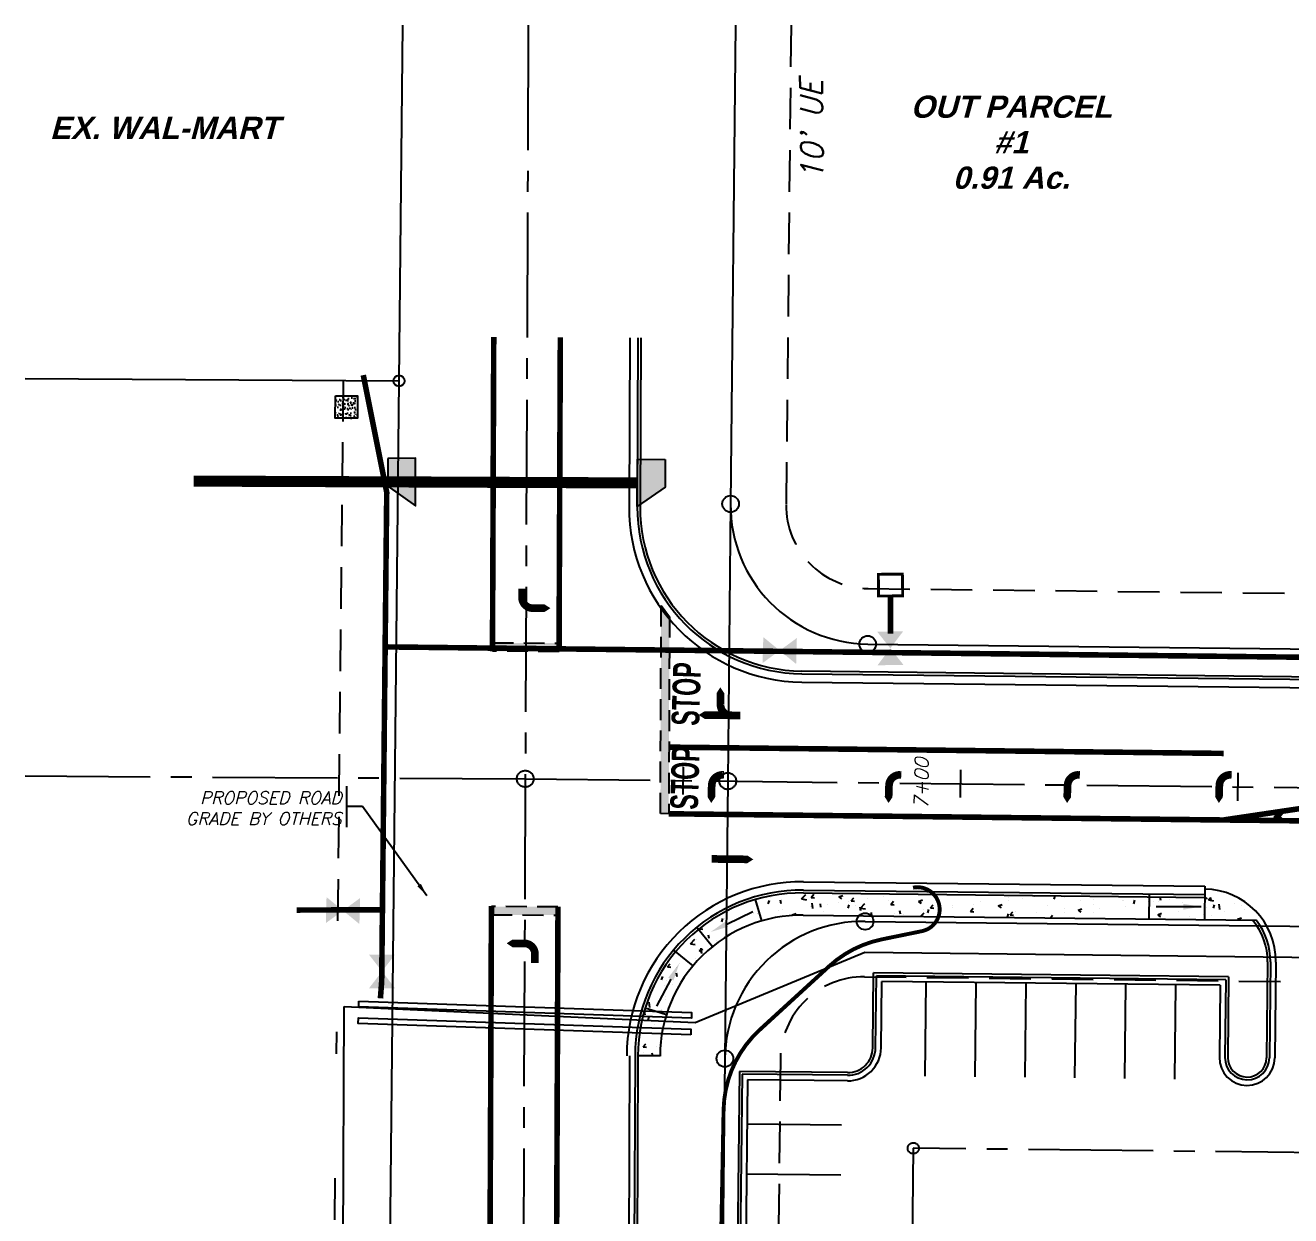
# Model space of a CAD drawing. Header units: feet. Extents: x 2168824 to 2169426, y 1509567 to 1510102.
# Drawn here: x 2168824.1 to 2169052.2, y 1509832.8 to 1510047.3 of the extents above; entities that cross this region are included whole.
import ezdxf
from ezdxf.enums import TextEntityAlignment as Align

# ---------------------------------------------------------------- set-up
doc = ezdxf.new("R2010")
doc.units = ezdxf.units.FT
doc.header["$LTSCALE"] = 30
doc.header["$MEASUREMENT"] = 0
for name, pattern in [('CENTER2', [1.125, 0.75, -0.125, 0.125, -0.125]), ('HIDDEN', [0.375, 0.25, -0.125]), ('HIDDEN2', [0.1875, 0.125, -0.0625])]:
    doc.linetypes.add(name, pattern=pattern)
for name, color, linetype in [('1_CONTOURS_MINOR', 1, 'Continuous'), ('1_DRLINE', 1, 'MA_DRAINAGE_LINE'), ('1_DRSTRUCTURE', 11, 'Continuous'), ('1_DRTXT', 1, 'Continuous'), ('3_STRIPE', 252, 'Continuous'), ('4_BNDLINE', 3, 'Continuous'), ('4_CENTERLINE', 9, 'CENTER2'), ('4_CURB', 6, 'Continuous'), ('4_EASELINE', 6, 'HIDDEN'), ('4_LOT_NO', 1, 'Continuous'), ('6_EX_UT_POWER_UG', 9, 'MA_EX_UGE_LINE'), ('6_EX_WATER', 252, 'MA_EX_WATER_LINE'), ('7_EX_CONC_HATCH', 252, 'Continuous'), ('7_EX_CURB', 9, 'Continuous'), ('7_EX_PVMT_STRIPE', 252, 'HIDDEN2'), ('8_STATIONS', 6, 'Continuous')]:
    doc.layers.add(name, color=color, linetype=linetype)
doc.styles.add('ROMANS', font='romans.shx', dxfattribs={"oblique": 15})
doc.styles.add('ROMANS15', font='romans.shx', dxfattribs={"oblique": 14.999978})
doc.styles.add('SANSARIF', font='sanssb__.ttf', dxfattribs={"oblique": 15})
doc.linetypes.add('MA_DRAINAGE_LINE', pattern='A,0.4,-0.2,["SD",ROMANS,S=0.1,R=0,X=-0.1,Y=-0.05],-0.2', length=0.8)
doc.linetypes.add('MA_EX_UGE_LINE', pattern='A,0.3,-0.1,["EX UGE",ROMANS,S=0.1,R=0,X=-0.05,Y=-0.05],-0.6', length=1)
doc.linetypes.add('MA_EX_WATER_LINE', pattern='A,0.3,-0.2,["EX W",ROMANS,S=0.1,R=0,X=-0.05,Y=-0.05],-0.5', length=1)
doc.dimstyles.new('1_SCALE', dxfattribs={"dimscale": 30, "dimtxt": 0.08, "dimasz": 0.08, "dimexe": 0.05, "dimexo": 0.05, "dimgap": 0.02, "dimtad": 1, "dimdec": 0, "dimzin": 0, "dimdsep": 46, "dimtxsty": 'ROMANS15', "dimcen": 0.09, "dimclrd": 256, "dimclre": 256, "dimclrt": 256, "dimaunit": 1, "dimazin": 0, "dimtfac": 1, "dimtdec": 0, "dimtmove": 2, "dimatfit": 0, "dimfxl": 0, "dimtolj": 1, "dimtzin": 0, "dimlwd": -1, "dimlwe": -1, "dimarcsym": 0})

msp = doc.modelspace()

# ---------------------------------------------------------------- hatches: boundary and pattern name
at = {"layer": '1_DRSTRUCTURE'}
for points in [[(2168889.52, 1509969.26), (2168889.49, 1509964.26), (2168894.47, 1509960.73), (2168894.5, 1509969.31)], [(2168939.48, 1509969.06), (2168939.47, 1509964.06), (2168934.47, 1509960.57), (2168934.5, 1509969.14)]]:
    msp.add_hatch(color=256, dxfattribs=at).paths.add_polyline_path(points)
at = {"layer": '4_CURB'}
h = msp.add_hatch(dxfattribs=at)
h.set_pattern_fill('AR-CONC', color=256, scale=0.25, style=0)
h.set_pattern_definition([(50, (0, 0), (1.7931504565, -0.15688033746), [0.1875, -2.0625]), (355, (0, 0), (-0.346878334, 1.8804803343), [0.15, -1.65]), (100.4514, (0.1494, -0.013), (1.4462734543, 1.7235988552), [0.159350475, -1.75285528]), (46.1842, (0, 0.5), (2.6681026216, -0.4137975358), [0.28125, -3.09375]), (96.6356, (0.2223, 0.4655), (2.3366567639, 2.4352946773), [0.23902572, -2.6292825]), (351.1842, (0, 0.5), (2.3366548628, 2.4352965023), [0.225, -2.475]), (21, (0.25, 0.375), (1.4922676303, -1.0065472267), [0.1875, -2.0625]), (326, (0.25, 0.375), (0.6082883298, 1.8128751126), [0.15, -1.65]), (71.4514, (0.3744, 0.2911), (2.1005565715, 0.8063262418), [0.159350475, -1.75285528]), (37.5, (0, 0), (0.0303996383, 0.83223463458), [0, -1.63, 0, -1.675, 0, -1.65625]), (7.5, (0, 0), (0.6576738436, 0.9860292797), [0, -0.955, 0, -1.5925, 0, -0.63125]), (327.5, (-0.5575, 0), (1.33455609043, -0.05638717934), [0, -0.625, 0, -1.95, 0, -2.5875]), (317.5, (-0.8075, 0), (1.45796542336, 0.25026245583), [0, -0.8125, 0, -1.295, 0, -1.8375])])
h.paths.add_polyline_path([(2168880.05, 1509980.55), (2168884.05, 1509980.52), (2168884.03, 1509976.52), (2168880.03, 1509976.55)])
at = {"layer": '6_EX_WATER', "ltscale": 0.7}
h = msp.add_hatch(color=256, dxfattribs=at)
h.paths.add_polyline_path([(2168960.14, 1509934.63), (2168957.05, 1509932.38), (2168957.18, 1509937.06)])
h.paths.add_polyline_path([(2168960.14, 1509934.63), (2168963.1, 1509932.21), (2168963.23, 1509936.89)])
h = msp.add_hatch(color=256, dxfattribs=at)
h.paths.add_polyline_path([(2168980.08, 1509935.04), (2168982.45, 1509932.04), (2168977.77, 1509931.98)])
h.paths.add_polyline_path([(2168980.08, 1509935.04), (2168982.38, 1509938.09), (2168977.7, 1509938.04)])
h = msp.add_hatch(color=256, dxfattribs=at)
h.paths.add_polyline_path([(2168881.41, 1509887.76), (2168878.32, 1509885.5), (2168878.45, 1509890.18)])
h.paths.add_polyline_path([(2168881.41, 1509887.76), (2168884.37, 1509885.34), (2168884.5, 1509890.02)])
h = msp.add_hatch(color=256, dxfattribs=at)
h.paths.add_polyline_path([(2168888.45, 1509876.79), (2168886.1, 1509879.82), (2168890.78, 1509879.83)])
h.paths.add_polyline_path([(2168888.45, 1509876.79), (2168886.11, 1509873.76), (2168890.79, 1509873.77)])
at = {"layer": '7_EX_PVMT_STRIPE'}
for points in [[(2168938.63, 1509905.23), (2168938.78, 1509942.76), (2168940.27, 1509940.74), (2168940.13, 1509905.21)], [(2168920.37, 1509935.97), (2168920.36, 1509934.47), (2168908.36, 1509934.52), (2168908.37, 1509936.02)], [(2168920.17, 1509886.94), (2168920.17, 1509888.44), (2168908.17, 1509888.49), (2168908.17, 1509886.99)]]:
    msp.add_hatch(color=256, dxfattribs=at).paths.add_polyline_path(points)

# ---------------------------------------------------------------- linework, layer by layer
at = {"layer": '1_CONTOURS_MINOR', "elevation": 737}
msp.add_lwpolyline([(2168984.17, 1509891.89, 0.7, 0.7, -1), (2168985.77, 1509884.05, 0.7, 0.7, 0), (2168978.55, 1509882.57, 0.7, 0.7, 0.135837), (2168969.05, 1509877.73, 0.7, 0.7, 0), (2168956.51, 1509866.24, 0.7, 0.7, 0.205297), (2168950.02, 1509851.87, 0.7, 0.7, 0), (2168949.47, 1509823.13, 0.7, 0.7, 0.085976), (2168950.51, 1509816.39, 0.7, 0.7, 0), (2168953.78, 1509806.65, 0.7, 0.7, 0), (2168952.59, 1509789.56, 0.7, 0.7, 0)], format="xyseb", dxfattribs=at)
at = {"layer": '1_DRLINE', "const_width": 2}
for points in [[(2168894.48, 1509965.02), (2168854.49, 1509965.18)], [(2168894.48, 1509965.02), (2168934.48, 1509964.85)]]:
    msp.add_lwpolyline(points, dxfattribs=at)
at = {"layer": '1_DRSTRUCTURE', "linetype": 'Continuous'}
for points in [[(2168889.52, 1509969.26), (2168889.49, 1509964.26), (2168894.47, 1509960.73), (2168894.5, 1509969.31)], [(2168939.48, 1509969.06), (2168939.47, 1509964.06), (2168934.47, 1509960.57), (2168934.5, 1509969.14)]]:
    msp.add_lwpolyline(points, close=True, dxfattribs=at)
at = {"layer": '1_DRTXT'}
msp.add_line((2168882.07, 1509910.21), (2168882.07, 1509902.8), dxfattribs=at)
at = {"layer": '3_STRIPE'}
for p, q in [((2168986.36, 1509857.9), (2168986.55, 1509874.9)), ((2168995.36, 1509857.8), (2168995.55, 1509874.8)), ((2169004.36, 1509857.7), (2169004.55, 1509874.7)), ((2169013.36, 1509857.6), (2169013.55, 1509874.6)), ((2169022.36, 1509857.5), (2169022.55, 1509874.49)), ((2169031.35, 1509857.39), (2169031.55, 1509874.39)), ((2168971.26, 1509849.07), (2168954.26, 1509849.26)), ((2168971.16, 1509840.07), (2168954.16, 1509840.26))]:
    msp.add_line(p, q, dxfattribs=at)
at = {"layer": '4_BNDLINE'}
for p, q in [((2168891.51, 1509983.25), (2168892.18, 1510047.34)), ((2168952.18, 1510047.34), (2168951.28, 1509961.07)), ((2168824.15, 1509983.67), (2168891.51, 1509983.25)), ((2168888.08, 1509652), (2168891.51, 1509983.25)), ((2168951.28, 1509961.07), (2168950.77, 1509911.1)), ((2168976, 1509935.81), (2169121.02, 1509934.18)), ((2168950.77, 1509911.1), (2168950.25, 1509861.08)), ((2168975.53, 1509885.81), (2169308.99, 1509882.06)), ((2168950.25, 1509861.08), (2168948.08, 1509651.32))]:
    msp.add_line(p, q, dxfattribs=at)
for centre, radius in [((2168891.51, 1509983.25), 1), ((2168951.28, 1509961.07), 1.5), ((2168976, 1509935.81), 1.5), ((2168975.53, 1509885.81), 1.5), ((2168950.25, 1509861.08), 1.5)]:
    msp.add_circle(centre, radius, dxfattribs=at)
for centre, start, end in [((2168976.28, 1509960.81), 179.4064, 269.3544), ((2168975.25, 1509860.82), 89.3544, 179.4064)]:
    msp.add_arc(centre, 25, start, end, dxfattribs=at)
at = {"layer": '4_CENTERLINE'}
for p, q in [((2168914.82, 1510047.34), (2168912.9, 1509576.04)), ((2168824.15, 1509912.02), (2168914.27, 1509911.51)), ((2168914.27, 1509911.51), (2169354.74, 1509906.54)), ((2168984.21, 1509844.92), (2168983.51, 1509782.93)), ((2169061.21, 1509844.06), (2168984.21, 1509844.92))]:
    msp.add_line(p, q, dxfattribs=at)
for centre, radius in [((2168914.27, 1509911.51), 1.5), ((2168950.77, 1509911.1), 1.5), ((2168984.21, 1509844.92), 1)]:
    msp.add_circle(centre, radius, dxfattribs=at)
at = {"layer": '4_CURB'}
for p, q in [((2169026.73, 1509890.74), (2169026.68, 1509886.24)), ((2169036.75, 1509892.13), (2169036.68, 1509886.13)), ((2169048.09, 1509878.5), (2169047.9, 1509861.21)), ((2169048.59, 1509878.49), (2169048.4, 1509861.2)), ((2169049.59, 1509878.48), (2169049.4, 1509861.19)), ((2168976.91, 1509863.01), (2168977.07, 1509876.51)), ((2169041.06, 1509875.79), (2168977.07, 1509876.51)), ((2168977.41, 1509863), (2168977.56, 1509876)), ((2169040.56, 1509875.29), (2168977.56, 1509876)), ((2168978.41, 1509862.99), (2168978.55, 1509874.99)), ((2169039.55, 1509874.3), (2168978.55, 1509874.99)), ((2169040.56, 1509875.29), (2169040.4, 1509861.29)), ((2169041.06, 1509875.79), (2169040.9, 1509861.29)), ((2169039.55, 1509874.3), (2169039.4, 1509861.3)), ((2168933.06, 1509861.57), (2168932.32, 1509679.31)), ((2168934.06, 1509861.56), (2168933.32, 1509679.31)), ((2168934.56, 1509861.56), (2168933.82, 1509679.31)), ((2168952.87, 1509858.78), (2168951.94, 1509776.78)), ((2168972.36, 1509858.56), (2168952.87, 1509858.78)), ((2168953.36, 1509858.27), (2168952.45, 1509777.28)), ((2168972.36, 1509858.06), (2168953.36, 1509858.27)), ((2168954.35, 1509857.26), (2168953.46, 1509778.27)), ((2168972.35, 1509857.06), (2168954.35, 1509857.26))]:
    msp.add_line(p, q, dxfattribs=at)
msp.add_lwpolyline([(2168880.05, 1509980.55), (2168884.05, 1509980.52), (2168884.03, 1509976.52), (2168880.03, 1509976.55)], close=True, dxfattribs=at)
for centre, radius, start, end in [((2169036.59, 1509878.63), 13, 359.3544, 89.3544), ((2169036.59, 1509878.63), 11.5, 359.3544, 40.0601), ((2169036.59, 1509878.63), 12, 359.3544, 38.0365), ((2168972.41, 1509863.06), 4.5, 269.3543, 359.3544), ((2168972.41, 1509863.06), 6, 269.3543, 359.3544), ((2168972.41, 1509863.06), 5, 269.3543, 359.3544), ((2169044.4, 1509861.25), 5, 179.3544, 359.3544), ((2169044.4, 1509861.25), 4, 179.3544, 359.3544), ((2169044.4, 1509861.25), 3.5, 179.3544, 359.3544)]:
    msp.add_arc(centre, radius, start, end, dxfattribs=at)
at = {"layer": '4_EASELINE'}
for p, q in [((2168962.18, 1510047.34), (2168961.28, 1509960.97)), ((2168880.5, 1509885.93), (2168881.51, 1509983.35)), ((2168976.11, 1509945.81), (2169406.15, 1509940.97)), ((2168975.42, 1509875.82), (2169405.37, 1509870.97)), ((2168880.25, 1509861.93), (2168880.3, 1509865.93)), ((2168960.25, 1509860.97), (2168958.07, 1509651.21)), ((2168878.08, 1509652.05), (2168880.05, 1509841.93))]:
    msp.add_line(p, q, dxfattribs=at)
for centre, start, end in [((2168976.28, 1509960.81), 179.4064, 269.3544), ((2168975.25, 1509860.82), 89.3544, 179.4064)]:
    msp.add_arc(centre, 15, start, end, dxfattribs=at)
at = {"layer": '6_EX_UT_POWER_UG'}
for p, q in [((2168944.9, 1509867.6), (2168975.47, 1509880.25)), ((2168975.47, 1509880.25), (2169119.69, 1509878.63)), ((2168880.81, 1509676.14), (2168881.6, 1509870.48)), ((2168881.6, 1509870.48), (2168885.6, 1509870.3)), ((2168885.6, 1509870.3), (2168944.9, 1509867.6))]:
    msp.add_line(p, q, dxfattribs=at)
at = {"layer": '6_EX_UT_POWER_UG', "linetype": 'Continuous'}
for points in [[(2168884.28, 1509871.41), (2168944.25, 1509869.37), (2168944.21, 1509868.37), (2168884.25, 1509870.41)], [(2168944.11, 1509865.37), (2168884.15, 1509867.41), (2168884.18, 1509868.41), (2168944.14, 1509866.37)]]:
    msp.add_lwpolyline(points, close=True, dxfattribs=at)
at = {"layer": '6_EX_WATER', "const_width": 1}
for points in [[(2168888.46, 1509881.87), (2168889.3, 1509963.16), (2168885.07, 1509984.29)], [(2168873.07, 1509887.85), (2168888.52, 1509887.91)], [(2168888.16, 1509871.94), (2168888.39, 1509875.02), (2168888.46, 1509881.87)]]:
    msp.add_lwpolyline(points, dxfattribs=at)
at = {"layer": '6_EX_WATER', "const_width": 0.5}
msp.add_lwpolyline([(2168982.29, 1509944.5), (2168977.95, 1509944.47), (2168977.93, 1509948.39), (2168982.26, 1509948.41)], close=True, dxfattribs=at)
at = {"layer": '6_EX_WATER', "ltscale": 0.75, "const_width": 1}
msp.add_lwpolyline([(2168980.12, 1509937.66), (2168980.12, 1509944.6)], dxfattribs=at)
at = {"layer": '6_EX_WATER', "const_width": 1, "flags": 128}
msp.add_lwpolyline([(2168889.02, 1509935.29), (2169089.6, 1509933.03, -0.112016), (2169142.41, 1509930.33), (2169174.73, 1509927.38, 0.019948), (2169182.37, 1509926.99)], format="xyb", dxfattribs=at)
at = {"layer": '7_EX_CONC_HATCH'}
for p, q in [((2168964.05, 1509889.86), (2168964.83, 1509890.67)), ((2168965.82, 1509890.12), (2168966.3, 1509890.7)), ((2168970.79, 1509890.21), (2168971.49, 1509890.48)), ((2168980.99, 1509890.61), (2168980.99, 1509890.61)), ((2168981.38, 1509890.57), (2168981.38, 1509890.57)), ((2168985.55, 1509890.61), (2168985.55, 1509890.61)), ((2169000.75, 1509890.49), (2169000.75, 1509890.49)), ((2169007.75, 1509890.44), (2169007.75, 1509890.44)), ((2169009.6, 1509889.8), (2169009.8, 1509890.41)), ((2168958.08, 1509888.98), (2168958.28, 1509889.58)), ((2168958.4, 1509890.1), (2168958.4, 1509890.1)), ((2168960.4, 1509888.99), (2168960.29, 1509889.61)), ((2168964.05, 1509889.86), (2168964.94, 1509889.72)), ((2168965.62, 1509888.52), (2168965.62, 1509888.52)), ((2168965.82, 1509890.12), (2168966.42, 1509890.07)), ((2168966.11, 1509888.13), (2168966, 1509889.08)), ((2168966.27, 1509888.58), (2168966.27, 1509888.58)), ((2168967.57, 1509888.36), (2168967.46, 1509888.99)), ((2168968.77, 1509888.91), (2168968.77, 1509888.91)), ((2168970.79, 1509890.21), (2168971.29, 1509889.88)), ((2168970.81, 1509889.27), (2168970.81, 1509889.27)), ((2168972.45, 1509888.18), (2168972.65, 1509888.78)), ((2168972.56, 1509889.41), (2168972.56, 1509889.41)), ((2168972.99, 1509889.49), (2168973.47, 1509890.07)), ((2168972.99, 1509889.49), (2168973.59, 1509889.44)), ((2168973.88, 1509888.6), (2168973.88, 1509888.6)), ((2168974.75, 1509887.73), (2168974.63, 1509888.36)), ((2168974.72, 1509888.2), (2168975.5, 1509889.02)), ((2168974.72, 1509888.21), (2168975.61, 1509888.07)), ((2168975.94, 1509889.97), (2168975.94, 1509889.97)), ((2168978.87, 1509890.24), (2168978.87, 1509890.24)), ((2168979.71, 1509889.6), (2168979.71, 1509889.6)), ((2168980.16, 1509888.87), (2168980.64, 1509889.44)), ((2168980.16, 1509888.87), (2168980.76, 1509888.81)), ((2168985.16, 1509889.41), (2168985.86, 1509889.68)), ((2168985.16, 1509889.41), (2168985.66, 1509889.08)), ((2168987.34, 1509888.24), (2168987.82, 1509888.81)), ((2168987.34, 1509888.24), (2168987.93, 1509888.19)), ((2168991.2, 1509888.74), (2168991.2, 1509888.74)), ((2168991.35, 1509888.29), (2168991.35, 1509888.29)), ((2168994.51, 1509887.61), (2168994.99, 1509888.19)), ((2168995.14, 1509888.79), (2168995.14, 1509888.79)), ((2168996.25, 1509889.38), (2168996.25, 1509889.38)), ((2168999.53, 1509888.61), (2169000.23, 1509888.88)), ((2168999.54, 1509888.61), (2169000.03, 1509888.28)), ((2169001.45, 1509890.13), (2169001.45, 1509890.13)), ((2169001.45, 1509889.62), (2169001.45, 1509889.62)), ((2169003.96, 1509889.95), (2169003.96, 1509889.95)), ((2169006.09, 1509890.26), (2169006.09, 1509890.26)), ((2169008.46, 1509888.64), (2169008.46, 1509888.64)), ((2169011.43, 1509890.04), (2169011.43, 1509890.04)), ((2169011.51, 1509888.14), (2169011.51, 1509888.14)), ((2169014.29, 1509889.64), (2169014.29, 1509889.64)), ((2169016.7, 1509888.89), (2169016.7, 1509888.89)), ((2169016.77, 1509889.81), (2169016.77, 1509889.81)), ((2169017.72, 1509888.16), (2169017.72, 1509888.16)), ((2169021.84, 1509889.6), (2169021.84, 1509889.6)), ((2169022.11, 1509889.59), (2169022.11, 1509889.59)), ((2169022.52, 1509888.45), (2169022.52, 1509888.45)), ((2169023.97, 1509889), (2169024.17, 1509889.61)), ((2169024.04, 1509888.99), (2169024.04, 1509888.99)), ((2169026.54, 1509889.32), (2169026.54, 1509889.32)), ((2169027.44, 1509889.36), (2169027.44, 1509889.36)), ((2169028.35, 1509889.45), (2169028.35, 1509889.45)), ((2169028.82, 1509889.59), (2169028.74, 1509890.22)), ((2169030.33, 1509889.82), (2169030.33, 1509889.82)), ((2169032.78, 1509889.14), (2169032.78, 1509889.14)), ((2169036.85, 1509890.12), (2169037.18, 1509889.9)), ((2169037.1, 1509888.36), (2169037.1, 1509888.36)), ((2169037.43, 1509889.67), (2169037.86, 1509890.11)), ((2169037.43, 1509889.67), (2169038.32, 1509889.53)), ((2169037.91, 1509889.61), (2169037.82, 1509890.11)), ((2169038.12, 1509888.91), (2169038.12, 1509888.91)), ((2169038.34, 1509888.2), (2169038.54, 1509888.81)), ((2169039.49, 1509887.94), (2169039.38, 1509888.89)), ((2169042.15, 1509889), (2169042.15, 1509889)), ((2169043.46, 1509888.69), (2169043.46, 1509888.69)), ((2168949.68, 1509885.75), (2168949.88, 1509886.36)), ((2168950.24, 1509886.42), (2168950.24, 1509886.42)), ((2168950.76, 1509887.41), (2168950.76, 1509887.41)), ((2168952.87, 1509886.07), (2168952.87, 1509886.07)), ((2168953.66, 1509886.92), (2168953.66, 1509886.92)), ((2168955.43, 1509887.17), (2168955.43, 1509887.17)), ((2168956.1, 1509887.18), (2168956.1, 1509887.18)), ((2168956.16, 1509887.25), (2168956.16, 1509887.25)), ((2168959.95, 1509887.75), (2168959.95, 1509887.75)), ((2168960.56, 1509887.88), (2168960.56, 1509887.88)), ((2168961.44, 1509886.96), (2168961.44, 1509886.96)), ((2168962.39, 1509886.99), (2168963.09, 1509887.26)), ((2168962.39, 1509886.99), (2168962.53, 1509886.9)), ((2168968.05, 1509887.6), (2168968.05, 1509887.6)), ((2168976.74, 1509886.8), (2168976.67, 1509887.42)), ((2168980.87, 1509887.28), (2168980.87, 1509887.28)), ((2168981.92, 1509887.11), (2168981.8, 1509887.73)), ((2168982.53, 1509887.13), (2168982.53, 1509887.13)), ((2168985.54, 1509886.7), (2168986.18, 1509887.36)), ((2168986.07, 1509888.03), (2168986.07, 1509888.03)), ((2168986.82, 1509887.38), (2168987.03, 1509887.98)), ((2168988.85, 1509887.96), (2168988.85, 1509887.96)), ((2168989.06, 1509886.66), (2168988.98, 1509887.1)), ((2168994.51, 1509887.61), (2168995.11, 1509887.56)), ((2168996.8, 1509886.64), (2168996.8, 1509886.64)), ((2169001.19, 1509886.58), (2169001.4, 1509887.18)), ((2169001.32, 1509886.8), (2169001.32, 1509886.8)), ((2169001.68, 1509886.98), (2169002.16, 1509887.56)), ((2169001.68, 1509886.98), (2169002.28, 1509886.93)), ((2169002.63, 1509887.64), (2169002.63, 1509887.64)), ((2169005.11, 1509886.5), (2169005.11, 1509886.5)), ((2169006.46, 1509887.5), (2169006.46, 1509887.5)), ((2169008.92, 1509886.44), (2169009.33, 1509886.93)), ((2169010.86, 1509886.45), (2169010.86, 1509886.45)), ((2169011.43, 1509887.33), (2169011.43, 1509887.33)), ((2169013.91, 1509887.81), (2169014.61, 1509888.08)), ((2169013.91, 1509887.81), (2169014.4, 1509887.48)), ((2169013.93, 1509887.66), (2169013.93, 1509887.66)), ((2169015.76, 1509886.36), (2169015.77, 1509886.38)), ((2169016.69, 1509887.45), (2169016.69, 1509887.45)), ((2169026.77, 1509886.91), (2169026.77, 1509886.91)), ((2169028.28, 1509887.01), (2169028.98, 1509887.28)), ((2169028.28, 1509887.01), (2169028.78, 1509886.68)), ((2169031.96, 1509887.66), (2169031.96, 1509887.66)), ((2169034.01, 1509886.71), (2169034.01, 1509886.71)), ((2169036.52, 1509887.04), (2169036.52, 1509887.04)), ((2169038, 1509886.95), (2169038, 1509886.95)), ((2169040.3, 1509887.54), (2169040.3, 1509887.54)), ((2169042.65, 1509886.21), (2169043.35, 1509886.48)), ((2169042.65, 1509886.21), (2169042.88, 1509886.06)), ((2169043.84, 1509887.95), (2169043.84, 1509887.95)), ((2168944.72, 1509883.6), (2168944.72, 1509883.6)), ((2168945.69, 1509884.48), (2168945.78, 1509884.6)), ((2168945.69, 1509884.48), (2168946.29, 1509884.43)), ((2168950.55, 1509884.6), (2168950.55, 1509884.6)), ((2168944.03, 1509881.77), (2168944.81, 1509882.59)), ((2168944.03, 1509881.77), (2168944.92, 1509881.64)), ((2168944.71, 1509882.15), (2168944.71, 1509882.15)), ((2168945.06, 1509882.46), (2168945.06, 1509882.46)), ((2168947.44, 1509882.72), (2168947.33, 1509883.35)), ((2168948.77, 1509882.33), (2168948.77, 1509882.33)), ((2168950.11, 1509883.1), (2168950.11, 1509883.1)), ((2168944.94, 1509879.13), (2168944.94, 1509879.13)), ((2168945.59, 1509880.54), (2168946.29, 1509880.81)), ((2168945.59, 1509880.54), (2168946.08, 1509880.2)), ((2168946.09, 1509880.04), (2168945.98, 1509880.99)), ((2168939.9, 1509877.59), (2168940.38, 1509878.16)), ((2168939.9, 1509877.59), (2168940.5, 1509877.54)), ((2168941.49, 1509877.44), (2168941.49, 1509877.44)), ((2168942.08, 1509878.2), (2168942.08, 1509878.2)), ((2168944.31, 1509877.63), (2168944.31, 1509877.63)), ((2168938.84, 1509875.28), (2168939.05, 1509875.88)), ((2168939.69, 1509875.09), (2168939.69, 1509875.09)), ((2168940.87, 1509874.43), (2168940.87, 1509874.43)), ((2168941.66, 1509875.83), (2168941.54, 1509876.45)), ((2168939.45, 1509874.26), (2168939.45, 1509874.26)), ((2168939.5, 1509872.36), (2168939.5, 1509872.36)), ((2168936.74, 1509870.3), (2168936.63, 1509871.25)), ((2168936.82, 1509870.31), (2168936.82, 1509870.31)), ((2168938.86, 1509869.93), (2168938.86, 1509869.93)), ((2168939.56, 1509871.76), (2168939.56, 1509871.76)), ((2168935.87, 1509868.93), (2168935.76, 1509869.56)), ((2168936.41, 1509868.03), (2168936.61, 1509868.63)), ((2168939.44, 1509868.44), (2168939.44, 1509868.44)), ((2168937.55, 1509867.25), (2168937.55, 1509867.25)), ((2168935.5, 1509863.17), (2168935.99, 1509863.75)), ((2168935.5, 1509863.17), (2168936.1, 1509863.12)), ((2168937.88, 1509863.26), (2168937.88, 1509863.26)), ((2168938.45, 1509863.97), (2168938.45, 1509863.97)), ((2168935.56, 1509862.17), (2168935.56, 1509862.17)), ((2168937.24, 1509861.55), (2168937.15, 1509862.04))]:
    msp.add_line(p, q, dxfattribs=at)
at = {"layer": '7_EX_CURB'}
for p, q in [((2168933.09, 1509991.03), (2168932.97, 1509960.57)), ((2168934.59, 1509991.02), (2168934.47, 1509960.57)), ((2168935.09, 1509991.02), (2168934.97, 1509960.56)), ((2168964.13, 1509930.95), (2169111.33, 1509929.29)), ((2168964.13, 1509930.45), (2169111.33, 1509928.79)), ((2168964.11, 1509928.95), (2169111.31, 1509927.29)), ((2168964.42, 1509892.94), (2169036.75, 1509892.13)), ((2168964.4, 1509891.44), (2169036.73, 1509890.63)), ((2168964.4, 1509890.94), (2169036.72, 1509890.13)), ((2168955.7, 1509889.73), (2168956.83, 1509885.9)), ((2168964.35, 1509886.94), (2169046.05, 1509886.02)), ((2168945.21, 1509884.78), (2168948.03, 1509881.28)), ((2168941.02, 1509880.65), (2168944.48, 1509877.77)), ((2168935.91, 1509870.24), (2168939.72, 1509869.05)), ((2168938.56, 1509861.55), (2168934.56, 1509861.56))]:
    msp.add_line(p, q, dxfattribs=at)
for points in [[(2168950.6, 1509885.32), (2168955.29, 1509887.59)], [(2168940.52, 1509875.41), (2168937.91, 1509870.52)]]:
    msp.add_lwpolyline(points, dxfattribs=at)
for centre, radius, start, end in [((2168964.47, 1509960.44), 31.5, 179.7661, 269.3544), ((2168964.47, 1509960.44), 30, 179.7661, 269.3544), ((2168964.47, 1509960.44), 29.5, 179.7661, 269.3544), ((2168964.06, 1509861.44), 31.5, 89.3544, 179.7661), ((2168964.06, 1509861.44), 30, 89.3544, 179.7661), ((2168964.06, 1509861.44), 29.5, 89.3544, 179.7661), ((2168964.06, 1509861.44), 25.5, 89.3544, 179.7661)]:
    msp.add_arc(centre, radius, start, end, dxfattribs=at)
for points in [[(2168950.83, 1509884.84), (2168947.72, 1509883.92), (2168950.37, 1509885.8)], [(2168940.05, 1509875.66), (2168942.03, 1509878.23), (2168940.99, 1509875.16)]]:
    msp.add_solid(points, dxfattribs=at)
at = {"layer": '7_EX_PVMT_STRIPE', "linetype": 'HIDDEN2', "const_width": 1}
for points in [[(2168908.59, 1509991.13), (2168908.36, 1509934.52)], [(2168920.17, 1509888.44), (2168919.58, 1509744.08)]]:
    msp.add_lwpolyline(points, dxfattribs=at)
at = {"layer": '7_EX_PVMT_STRIPE', "const_width": 1}
for points in [[(2168920.59, 1509991.08), (2168920.36, 1509934.47)], [(2169046.05, 1509904.97), (2169045.56, 1509904.41), (2169045.99, 1509904.02)], [(2169050.67, 1509905.66), (2169049.79, 1509904.66), (2169050.57, 1509903.97)], [(2168908.17, 1509888.57), (2168907.54, 1509733.59)]]:
    msp.add_lwpolyline(points, dxfattribs=at)
at = {"layer": '7_EX_PVMT_STRIPE'}
for points in [[(2168913.69, 1509945.81, 1.38, 1.38, 0), (2168913.69, 1509944.21, 1.38, 1.38, 0.413674), (2168915.62, 1509942.27, 1.38, 1.38, 0), (2168916.23, 1509942.27, 3.36, 0, 0), (2168918.8, 1509942.27, 0, 0, 0)], [(2168953.03, 1509922.94, 1.38, 1.38, 0), (2168951.43, 1509922.92, 1.38, 1.38, -0.413674), (2168949.47, 1509924.84, 1.38, 1.38, 0), (2168949.46, 1509925.44, 3.36, 0, 0), (2168949.43, 1509928.02, 0, 0, 0)], [(2168953.03, 1509922.94, 1.38, 1.38, 0), (2168948.29, 1509922.99, 3.55, 0, 0), (2168945.53, 1509923.02, 0, 0, 0)], [(2168950.09, 1509912.21, 1.38, 1.38, 0), (2168949.87, 1509912.22, 1.38, 1.38, 0.413674), (2168947.88, 1509910.34, 1.38, 1.38, 0), (2168947.86, 1509909.73, 3.36, 0, 0), (2168947.79, 1509907.16, 0, 0, 0)], [(2168982.05, 1509912.21, 1.38, 1.38, 0), (2168981.83, 1509912.22, 1.38, 1.38, 0.413674), (2168979.84, 1509910.34, 1.38, 1.38, 0), (2168979.82, 1509909.73, 3.36, 0, 0), (2168979.75, 1509907.16, 0, 0, 0)], [(2169014.24, 1509912.21, 1.38, 1.38, 0), (2169014.03, 1509912.22, 1.38, 1.38, 0.413674), (2169012.03, 1509910.34, 1.38, 1.38, 0), (2169012.01, 1509909.73, 3.36, 0, 0), (2169011.94, 1509907.16, 0, 0, 0)], [(2169041.6, 1509912.21, 1.38, 1.38, 0), (2169041.39, 1509912.22, 1.38, 1.38, 0.413674), (2169039.39, 1509910.34, 1.38, 1.38, 0), (2169039.37, 1509909.73, 3.36, 0, 0), (2169039.3, 1509907.16, 0, 0, 0)], [(2168947.88, 1509897.07, 1.38, 1.38, 0), (2168952.62, 1509897.01, 3.55, 0, 0), (2168955.38, 1509896.98, 0, 0, 0)], [(2168916.02, 1509878.31, 1.38, 1.38, 0), (2168916.02, 1509879.91, 1.38, 1.38, 0.413674), (2168914.09, 1509881.85, 1.38, 1.38, 0), (2168913.48, 1509881.85, 3.36, 0, 0), (2168910.91, 1509881.85, 0, 0, 0)]]:
    msp.add_lwpolyline(points, format="xyseb", dxfattribs=at)
for points in [[(2168938.63, 1509905.23), (2168938.78, 1509942.76), (2168940.27, 1509940.74), (2168940.13, 1509905.21)], [(2168920.37, 1509935.97), (2168920.36, 1509934.47), (2168908.36, 1509934.52), (2168908.37, 1509936.02)], [(2168920.17, 1509886.94), (2168920.17, 1509888.44), (2168908.17, 1509888.49), (2168908.17, 1509886.99)]]:
    msp.add_lwpolyline(points, close=True, dxfattribs=at)
at = {"layer": '7_EX_PVMT_STRIPE', "linetype": 'HIDDEN2', "ltscale": 0.7, "const_width": 1}
msp.add_lwpolyline([(2168940.17, 1509917.22), (2169040.17, 1509916.09)], dxfattribs=at)
at = {"layer": '7_EX_PVMT_STRIPE', "linetype": 'Continuous', "ltscale": 0.7, "const_width": 1}
for points in [[(2169040.12, 1509904.09), (2169103.31, 1509913.48)], [(2168940.13, 1509905.21), (2169040.12, 1509904.09)], [(2169040.12, 1509904.09), (2169111.12, 1509903.29)]]:
    msp.add_lwpolyline(points, dxfattribs=at)
at = {"layer": '8_STATIONS'}
for p, q in [((2168942.72, 1509913.69), (2168942.67, 1509908.69)), ((2168992.72, 1509913.12), (2168992.66, 1509908.12)), ((2169042.72, 1509912.56), (2169042.66, 1509907.56))]:
    msp.add_line(p, q, dxfattribs=at)

# ---------------------------------------------------------------- texts
at = {"layer": '1_DRTXT', "insert": (2168881.17, 1509906.21), "char_height": 2.25, "attachment_point": 6, "style": 'ROMANS15'}
msp.add_mtext('PROPOSED ROAD\\PGRADE BY OTHERS', dxfattribs=at)
at = {"layer": '4_EASELINE', "style": 'ROMANS15', "oblique": 15}
msp.add_text("10' UE", height=4, rotation=90.7314, dxfattribs=at).set_placement((2168968.01, 1510019.3))
at = {"layer": '4_LOT_NO', "color": 6, "style": 'SANSARIF', "oblique": 15}
for s, p in [('OUT PARCEL', (2169001.87, 1510030.67)), ('EX. WAL-MART', (2168849.23, 1510026.85)), ('#1', (2169001.87, 1510024.27)), ('0.91 Ac.', (2169001.87, 1510017.87))]:
    msp.add_text(s, height=4, dxfattribs=at).set_placement(p, align=Align.CENTER)
at = {"layer": '7_EX_PVMT_STRIPE', "style": 'SANSARIF', "width": 0.6}
for p in [(2168945.61, 1509921.03), (2168945.38, 1509905.9)]:
    msp.add_text('STOP', height=5, rotation=88.3083, dxfattribs=at).set_placement(p)
at = {"layer": '8_STATIONS', "style": 'ROMANS15', "oblique": 15}
msp.add_text('7+00', height=2.5, rotation=89.3544, dxfattribs=at).set_placement((2168987.69, 1509910.68), align=Align.BOTTOM_CENTER)

# ---------------------------------------------------------------- leaders
at = {"layer": '1_DRTXT'}
msp.add_leader([(2168896.54, 1509890.41), (2168884.94, 1509906.51), (2168882.07, 1509906.51)], dimstyle='1_SCALE', dxfattribs=at)
at = {"layer": '4_CURB'}
msp.add_leader([(2169036.09, 1509888.45), (2169028.01, 1509888.45)], dimstyle='1_SCALE', override={"dimscale": 40, "dimgap": 0.02, "dimtad": 0}, dxfattribs=at)

doc.saveas('drawing.dxf')
